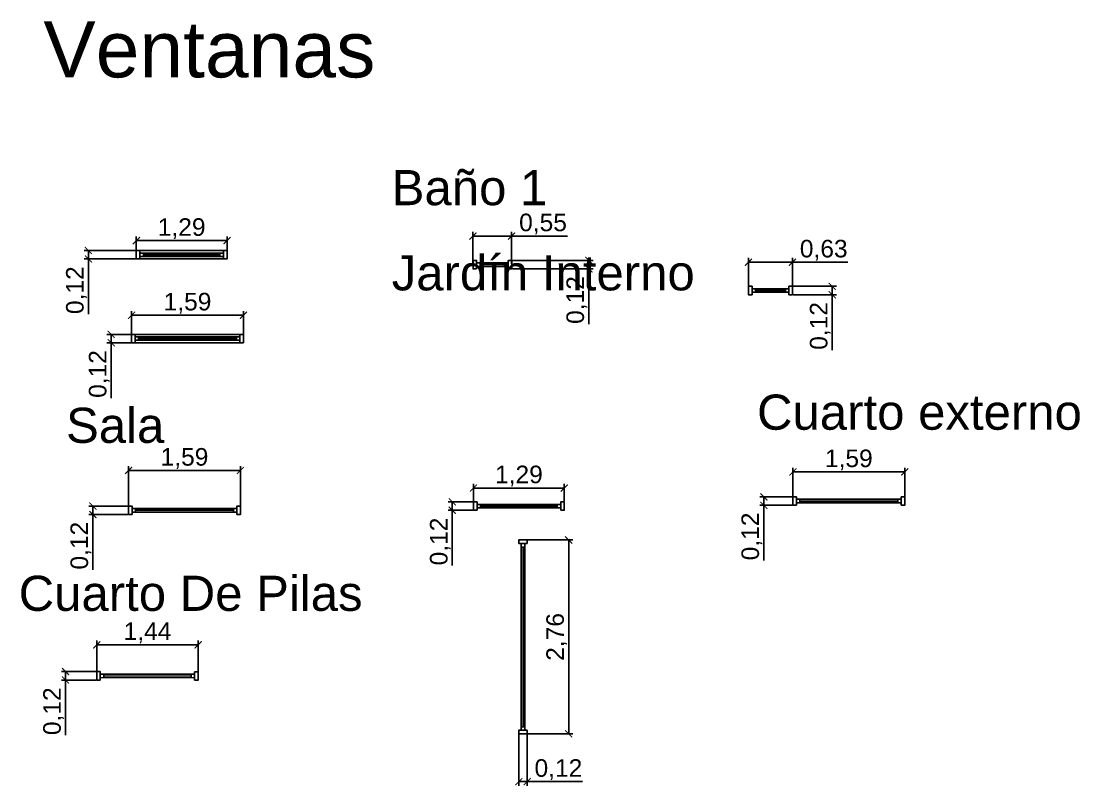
# Model space of a CAD drawing. Header units: metres. Extents: x 68508 to 226087, y -5893 to 20329.
# Drawn here: x 211032 to 226087, y 8572 to 19449 of the extents above; entities that cross this region are included whole.
import ezdxf

# ---------------------------------------------------------------- set-up
doc = ezdxf.new("R2010")
doc.units = ezdxf.units.M
doc.header["$LTSCALE"] = 0.05
for name, color, linetype, lineweight in [('A314G', 151, 'Continuous', 25), ('Acotado', 251, 'Continuous', 15), ('muro', 7, 'Continuous', 30)]:
    doc.layers.add(name, color=color, linetype=linetype, lineweight=lineweight)
doc.layers.add('Texto', color=251, linetype='Continuous')
doc.styles.get("Standard").update_dxf_attribs({"font": 'arial.ttf'})
doc.dimstyles.new('Planta', dxfattribs={"dimscale": 100, "dimtxt": 2.5, "dimasz": 1, "dimexe": 0.6, "dimexo": 0.1, "dimgap": 0.2, "dimtad": 1, "dimlfac": 0.001, "dimtxsty": 'Standard', "dimblk": 'ARCHTICK', "dimcen": 1, "dimdle": 0.0005, "dimadec": 0, "dimazin": 0, "dimtfac": 1, "dimtmove": 0, "dimatfit": 3, "dimfxl": 1, "dimarcsym": 0})

# ---------------------------------------------------------------- blocks, each defined once
blk = doc.blocks.new('*U147')
at = {"layer": 'A314G', "color": 151, "linetype": 'Continuous', "lineweight": 25}
for p, q in [((0.1, 0.085, -1), (0.1, 0.035, -1)), ((0.1, 0.06, -1), (1.49, 0.06, -1)), ((1.49, 0.085, -1), (1.49, 0.035, -1))]:
    blk.add_line(p, q, dxfattribs=at)
at = {"layer": 'A314G', "color": 151, "linetype": 'Continuous', "lineweight": 25, "elevation": -1}
for points in [[(0.05, 0), (0, 0), (0, 0.12), (0.05, 0.12)], [(0.05, 0.085), (0.05, 0.035), (1.54, 0.035), (1.54, 0.085)], [(1.54, 0), (1.59, 0), (1.59, 0.12), (1.54, 0.12)]]:
    blk.add_lwpolyline(points, close=True, dxfattribs=at)
blk = doc.blocks.new('*U148')
at = {"layer": 'A314G', "color": 151, "linetype": 'Continuous', "lineweight": 25}
for p, q in [((0.1, 0.085, -1), (0.1, 0.035, -1)), ((0.1, 0.06, -1), (1.19, 0.06, -1)), ((1.19, 0.085, -1), (1.19, 0.035, -1))]:
    blk.add_line(p, q, dxfattribs=at)
at = {"layer": 'A314G', "color": 151, "linetype": 'Continuous', "lineweight": 25, "elevation": -1}
for points in [[(0.05, 0), (0, 0), (0, 0.12), (0.05, 0.12)], [(0.05, 0.085), (0.05, 0.035), (1.24, 0.035), (1.24, 0.085)], [(1.24, 0), (1.29, 0), (1.29, 0.12), (1.24, 0.12)]]:
    blk.add_lwpolyline(points, close=True, dxfattribs=at)
blk = doc.blocks.new('_ArchTick')
at = {"color": 0, "linetype": 'ByBlock', "const_width": 0.15}
blk.add_lwpolyline([(-0.5, -0.5), (0.5, 0.5)], dxfattribs=at)
blk = doc.blocks.new('*D149')
at = {"layer": 'Acotado', "color": 0, "lineweight": -2, "transparency": 16777216}
for p, q in [((212669, 16136), (212669, 16387)), ((212669, 16327), (213959, 16327)), ((213959, 16136), (213959, 16387))]:
    blk.add_line(p, q, dxfattribs=at)
at = {"layer": 'Defpoints', "color": 0, "transparency": 16777216}
for p in [(213959, 16327), (212669, 16126), (213959, 16126)]:
    blk.add_point(p, dxfattribs=at)
at = {"layer": 'Acotado', "color": 0, "lineweight": -2, "transparency": 16777216, "xscale": 100, "yscale": 100, "zscale": 100, "rotation": 180}
blk.add_blockref('_ArchTick', (212669, 16327), dxfattribs=at)
at = {"layer": 'Acotado', "color": 0, "lineweight": -2, "transparency": 16777216, "xscale": 100, "yscale": 100, "zscale": 100}
blk.add_blockref('_ArchTick', (213959, 16327), dxfattribs=at)
at = {"layer": 'Acotado', "color": 0, "transparency": 16777216, "insert": (213314, 16497), "char_height": 250, "attachment_point": 5}
blk.add_mtext('1,29', dxfattribs=at)
blk = doc.blocks.new('*D150')
at = {"layer": 'Acotado', "color": 0, "lineweight": -2, "transparency": 16777216}
for p, q in [((213949, 16186), (211928, 16186)), ((211988, 16186), (211988, 16066)), ((213949, 16066), (211928, 16066)), ((211988, 16066), (211988, 15279))]:
    blk.add_line(p, q, dxfattribs=at)
at = {"layer": 'Defpoints', "color": 0, "transparency": 16777216}
for p in [(213959, 16186), (211988, 16066), (213959, 16066)]:
    blk.add_point(p, dxfattribs=at)
at = {"layer": 'Acotado', "color": 0, "lineweight": -2, "transparency": 16777216, "xscale": 100, "yscale": 100, "zscale": 100}
for p, rotation in [((211988, 16186), 90), ((211988, 16066), 270)]:
    blk.add_blockref('_ArchTick', p, dxfattribs=dict(at, rotation=rotation))
at = {"layer": 'Acotado', "color": 0, "transparency": 16777216, "insert": (211818, 15622), "char_height": 250, "attachment_point": 5, "rotation": 90}
blk.add_mtext('0,12', dxfattribs=at)
blk = doc.blocks.new('*D151')
at = {"layer": 'Acotado', "color": 0, "lineweight": -2, "transparency": 16777216}
for p, q in [((212602, 14944), (212602, 15325)), ((212602, 15265), (214192, 15265)), ((214192, 14944), (214192, 15325))]:
    blk.add_line(p, q, dxfattribs=at)
at = {"layer": 'Defpoints', "color": 0, "transparency": 16777216}
for p in [(214192, 15265), (212602, 14934), (214192, 14934)]:
    blk.add_point(p, dxfattribs=at)
at = {"layer": 'Acotado', "color": 0, "lineweight": -2, "transparency": 16777216, "xscale": 100, "yscale": 100, "zscale": 100, "rotation": 180}
blk.add_blockref('_ArchTick', (212602, 15265), dxfattribs=at)
at = {"layer": 'Acotado', "color": 0, "lineweight": -2, "transparency": 16777216, "xscale": 100, "yscale": 100, "zscale": 100}
blk.add_blockref('_ArchTick', (214192, 15265), dxfattribs=at)
at = {"layer": 'Acotado', "color": 0, "transparency": 16777216, "insert": (213397, 15436), "char_height": 250, "attachment_point": 5}
blk.add_mtext('1,59', dxfattribs=at)
blk = doc.blocks.new('*D152')
at = {"layer": 'Acotado', "color": 0, "lineweight": -2, "transparency": 16777216}
for p, q in [((214182, 14994), (212252, 14994)), ((212312, 14994), (212312, 14874)), ((214182, 14874), (212252, 14874)), ((212312, 14874), (212312, 14087))]:
    blk.add_line(p, q, dxfattribs=at)
at = {"layer": 'Defpoints', "color": 0, "transparency": 16777216}
for p in [(214192, 14994), (212312, 14874), (214192, 14874)]:
    blk.add_point(p, dxfattribs=at)
at = {"layer": 'Acotado', "color": 0, "lineweight": -2, "transparency": 16777216, "xscale": 100, "yscale": 100, "zscale": 100}
for p, rotation in [((212312, 14994), 90), ((212312, 14874), 270)]:
    blk.add_blockref('_ArchTick', p, dxfattribs=dict(at, rotation=rotation))
at = {"layer": 'Acotado', "color": 0, "transparency": 16777216, "insert": (212142, 14430), "char_height": 250, "attachment_point": 5, "rotation": 90}
blk.add_mtext('0,12', dxfattribs=at)
blk = doc.blocks.new('*U153')
at = {"layer": 'A314G', "color": 151, "linetype": 'Continuous', "lineweight": 25}
for p, q in [((0.1, 0.085, -1), (0.1, 0.035, -1)), ((0.1, 0.06, -1), (0.45, 0.06, -1)), ((0.45, 0.085, -1), (0.45, 0.035, -1))]:
    blk.add_line(p, q, dxfattribs=at)
at = {"layer": 'A314G', "color": 151, "linetype": 'Continuous', "lineweight": 25, "elevation": -1}
for points in [[(0.05, 0), (0, 0), (0, 0.12), (0.05, 0.12)], [(0.05, 0.085), (0.05, 0.035), (0.5, 0.035), (0.5, 0.085)], [(0.5, 0), (0.55, 0), (0.55, 0.12), (0.5, 0.12)]]:
    blk.add_lwpolyline(points, close=True, dxfattribs=at)
blk = doc.blocks.new('*U154')
at = {"layer": 'A314G', "color": 151, "linetype": 'Continuous', "lineweight": 25}
for p, q in [((0.1, 0.085, -1), (0.1, 0.035, -1)), ((0.1, 0.06, -1), (0.525, 0.06, -1)), ((0.525, 0.085, -1), (0.525, 0.035, -1))]:
    blk.add_line(p, q, dxfattribs=at)
at = {"layer": 'A314G', "color": 151, "linetype": 'Continuous', "lineweight": 25, "elevation": -1}
for points in [[(0.05, 0), (0, 0), (0, 0.12), (0.05, 0.12)], [(0.05, 0.085), (0.05, 0.035), (0.575, 0.035), (0.575, 0.085)], [(0.575, 0), (0.625, 0), (0.625, 0.12), (0.575, 0.12)]]:
    blk.add_lwpolyline(points, close=True, dxfattribs=at)
blk = doc.blocks.new('*U156')
at = {"layer": 'A314G', "color": 151, "linetype": 'Continuous', "lineweight": 25}
for p, q in [((0.1, 0.085, -1), (0.1, 0.035, -1)), ((0.1, 0.06, -1), (2.6575, 0.06, -1)), ((2.6575, 0.085, -1), (2.6575, 0.035, -1))]:
    blk.add_line(p, q, dxfattribs=at)
at = {"layer": 'A314G', "color": 151, "linetype": 'Continuous', "lineweight": 25, "elevation": -1}
for points in [[(0.05, 0), (0, 0), (0, 0.12), (0.05, 0.12)], [(0.05, 0.085), (0.05, 0.035), (2.7075, 0.035), (2.7075, 0.085)], [(2.7075, 0), (2.7575, 0), (2.7575, 0.12), (2.7075, 0.12)]]:
    blk.add_lwpolyline(points, close=True, dxfattribs=at)
blk = doc.blocks.new('*U155')
at = {"layer": 'A314G', "color": 151, "linetype": 'Continuous', "lineweight": 25}
for p, q in [((0.1, 0.085, -1), (0.1, 0.035, -1)), ((0.1, 0.06, -1), (1.19, 0.06, -1)), ((1.19, 0.085, -1), (1.19, 0.035, -1))]:
    blk.add_line(p, q, dxfattribs=at)
at = {"layer": 'A314G', "color": 151, "linetype": 'Continuous', "lineweight": 25, "elevation": -1}
for points in [[(0.05, 0), (0, 0), (0, 0.12), (0.05, 0.12)], [(0.05, 0.085), (0.05, 0.035), (1.24, 0.035), (1.24, 0.085)], [(1.24, 0), (1.29, 0), (1.29, 0.12), (1.24, 0.12)]]:
    blk.add_lwpolyline(points, close=True, dxfattribs=at)
blk = doc.blocks.new('*U157')
at = {"layer": 'A314G', "color": 151, "linetype": 'Continuous', "lineweight": 25}
for p, q in [((0.1, 0.085, -1), (0.1, 0.035, -1)), ((0.1, 0.06, -1), (1.49, 0.06, -1)), ((1.49, 0.085, -1), (1.49, 0.035, -1))]:
    blk.add_line(p, q, dxfattribs=at)
at = {"layer": 'A314G', "color": 151, "linetype": 'Continuous', "lineweight": 25, "elevation": -1}
for points in [[(0.05, 0), (0, 0), (0, 0.12), (0.05, 0.12)], [(0.05, 0.085), (0.05, 0.035), (1.54, 0.035), (1.54, 0.085)], [(1.54, 0), (1.59, 0), (1.59, 0.12), (1.54, 0.12)]]:
    blk.add_lwpolyline(points, close=True, dxfattribs=at)
blk = doc.blocks.new('*D158')
at = {"layer": 'Acotado', "color": 0, "lineweight": -2, "transparency": 16777216}
for p, q in [((217457, 15995), (217457, 16452)), ((218007, 15995), (218007, 16452)), ((217457, 16392), (218007, 16392)), ((218007, 16392), (218799, 16392))]:
    blk.add_line(p, q, dxfattribs=at)
at = {"layer": 'Defpoints', "color": 0, "transparency": 16777216}
for p in [(218007, 16392), (217457, 15985), (218007, 15985)]:
    blk.add_point(p, dxfattribs=at)
at = {"layer": 'Acotado', "color": 0, "lineweight": -2, "transparency": 16777216, "xscale": 100, "yscale": 100, "zscale": 100, "rotation": 180}
blk.add_blockref('_ArchTick', (217457, 16392), dxfattribs=at)
at = {"layer": 'Acotado', "color": 0, "lineweight": -2, "transparency": 16777216, "xscale": 100, "yscale": 100, "zscale": 100}
blk.add_blockref('_ArchTick', (218007, 16392), dxfattribs=at)
at = {"layer": 'Acotado', "color": 0, "transparency": 16777216, "insert": (218453, 16563), "char_height": 250, "attachment_point": 5}
blk.add_mtext('0,55', dxfattribs=at)
blk = doc.blocks.new('*D159')
at = {"layer": 'Acotado', "color": 0, "lineweight": -2, "transparency": 16777216}
for p, q in [((221375, 15627), (221375, 16080)), ((221375, 16020), (222000, 16020)), ((222000, 15627), (222000, 16080)), ((222000, 16020), (222790, 16020))]:
    blk.add_line(p, q, dxfattribs=at)
at = {"layer": 'Defpoints', "color": 0, "transparency": 16777216}
for p in [(222000, 16020), (221375, 15617), (222000, 15617)]:
    blk.add_point(p, dxfattribs=at)
at = {"layer": 'Acotado', "color": 0, "lineweight": -2, "transparency": 16777216, "xscale": 100, "yscale": 100, "zscale": 100, "rotation": 180}
blk.add_blockref('_ArchTick', (221375, 16020), dxfattribs=at)
at = {"layer": 'Acotado', "color": 0, "lineweight": -2, "transparency": 16777216, "xscale": 100, "yscale": 100, "zscale": 100}
blk.add_blockref('_ArchTick', (222000, 16020), dxfattribs=at)
at = {"layer": 'Acotado', "color": 0, "transparency": 16777216, "insert": (222445, 16190), "char_height": 250, "attachment_point": 5}
blk.add_mtext('0,63', dxfattribs=at)
blk = doc.blocks.new('*D160')
at = {"layer": 'Acotado', "color": 0, "lineweight": -2, "transparency": 16777216}
for p, q in [((222010, 15677), (222626, 15677)), ((222566, 15677), (222566, 15557)), ((222010, 15557), (222626, 15557)), ((222566, 15557), (222566, 14770))]:
    blk.add_line(p, q, dxfattribs=at)
at = {"layer": 'Defpoints', "color": 0, "transparency": 16777216}
for p in [(222000, 15677), (222000, 15557), (222566, 15557)]:
    blk.add_point(p, dxfattribs=at)
at = {"layer": 'Acotado', "color": 0, "lineweight": -2, "transparency": 16777216, "xscale": 100, "yscale": 100, "zscale": 100}
for p, rotation in [((222566, 15677), 90), ((222566, 15557), 270)]:
    blk.add_blockref('_ArchTick', p, dxfattribs=dict(at, rotation=rotation))
at = {"layer": 'Acotado', "color": 0, "transparency": 16777216, "insert": (222396, 15114), "char_height": 250, "attachment_point": 5, "rotation": 90}
blk.add_mtext('0,12', dxfattribs=at)
blk = doc.blocks.new('*D161')
at = {"layer": 'Acotado', "color": 0, "lineweight": -2, "transparency": 16777216}
for p, q in [((218017, 16045), (219165, 16045)), ((219105, 16045), (219105, 15925)), ((218017, 15925), (219165, 15925)), ((219105, 15925), (219105, 15138))]:
    blk.add_line(p, q, dxfattribs=at)
at = {"layer": 'Defpoints', "color": 0, "transparency": 16777216}
for p in [(218007, 16045), (218007, 15925), (219105, 15925)]:
    blk.add_point(p, dxfattribs=at)
at = {"layer": 'Acotado', "color": 0, "lineweight": -2, "transparency": 16777216, "xscale": 100, "yscale": 100, "zscale": 100}
for p, rotation in [((219105, 16045), 90), ((219105, 15925), 270)]:
    blk.add_blockref('_ArchTick', p, dxfattribs=dict(at, rotation=rotation))
at = {"layer": 'Acotado', "color": 0, "transparency": 16777216, "insert": (218934, 15482), "char_height": 250, "attachment_point": 5, "rotation": 90}
blk.add_mtext('0,12', dxfattribs=at)
blk = doc.blocks.new('*D162')
at = {"layer": 'Acotado', "color": 0, "lineweight": -2, "transparency": 16777216}
for p, q in [((217455, 12611), (217103, 12611)), ((217163, 12611), (217163, 12491)), ((217455, 12491), (217103, 12491)), ((217163, 12491), (217163, 11704))]:
    blk.add_line(p, q, dxfattribs=at)
at = {"layer": 'Defpoints', "color": 0, "transparency": 16777216}
for p in [(217465, 12611, -1000), (217163, 12491), (217465, 12491, -1000)]:
    blk.add_point(p, dxfattribs=at)
at = {"layer": 'Acotado', "color": 0, "lineweight": -2, "transparency": 16777216, "xscale": 100, "yscale": 100, "zscale": 100}
for p, rotation in [((217163, 12611), 90), ((217163, 12491), 270)]:
    blk.add_blockref('_ArchTick', p, dxfattribs=dict(at, rotation=rotation))
at = {"layer": 'Acotado', "color": 0, "transparency": 16777216, "insert": (216993, 12047), "char_height": 250, "attachment_point": 5, "rotation": 90}
blk.add_mtext('0,12', dxfattribs=at)
blk = doc.blocks.new('*D163')
at = {"layer": 'Acotado', "color": 0, "lineweight": -2, "transparency": 16777216}
for p, q in [((217465, 12621), (217465, 12868)), ((217465, 12808), (218755, 12808)), ((218755, 12621), (218755, 12868))]:
    blk.add_line(p, q, dxfattribs=at)
at = {"layer": 'Defpoints', "color": 0, "transparency": 16777216}
for p in [(218755, 12808), (217465, 12611, -1000), (218755, 12611, -1000)]:
    blk.add_point(p, dxfattribs=at)
at = {"layer": 'Acotado', "color": 0, "lineweight": -2, "transparency": 16777216, "xscale": 100, "yscale": 100, "zscale": 100, "rotation": 180}
blk.add_blockref('_ArchTick', (217465, 12808), dxfattribs=at)
at = {"layer": 'Acotado', "color": 0, "lineweight": -2, "transparency": 16777216, "xscale": 100, "yscale": 100, "zscale": 100}
blk.add_blockref('_ArchTick', (218755, 12808), dxfattribs=at)
at = {"layer": 'Acotado', "color": 0, "transparency": 16777216, "insert": (218110, 12978), "char_height": 250, "attachment_point": 5}
blk.add_mtext('1,29', dxfattribs=at)
blk = doc.blocks.new('*D164')
at = {"layer": 'Acotado', "color": 0, "lineweight": -2, "transparency": 16777216}
for p, q in [((218179, 12069), (218878, 12069)), ((218818, 12069), (218818, 9311)), ((218179, 9311), (218878, 9311))]:
    blk.add_line(p, q, dxfattribs=at)
at = {"layer": 'Defpoints', "color": 0, "transparency": 16777216}
for p in [(218169, 12069), (218169, 9311), (218818, 9311)]:
    blk.add_point(p, dxfattribs=at)
at = {"layer": 'Acotado', "color": 0, "lineweight": -2, "transparency": 16777216, "xscale": 100, "yscale": 100, "zscale": 100}
for p, rotation in [((218818, 12069), 90), ((218818, 9311), 270)]:
    blk.add_blockref('_ArchTick', p, dxfattribs=dict(at, rotation=rotation))
at = {"layer": 'Acotado', "color": 0, "transparency": 16777216, "insert": (218648, 10690), "char_height": 250, "attachment_point": 5, "rotation": 90}
blk.add_mtext('2,76', dxfattribs=at)
blk = doc.blocks.new('*D165')
at = {"layer": 'Acotado', "color": 0, "lineweight": -2, "transparency": 16777216}
for p, q in [((218109, 9301), (218109, 8572)), ((218229, 9301), (218229, 8572)), ((218109, 8632), (218229, 8632)), ((218229, 8632), (219015, 8632))]:
    blk.add_line(p, q, dxfattribs=at)
at = {"layer": 'Defpoints', "color": 0, "transparency": 16777216}
for p in [(218109, 9311), (218229, 9311), (218229, 8632)]:
    blk.add_point(p, dxfattribs=at)
at = {"layer": 'Acotado', "color": 0, "lineweight": -2, "transparency": 16777216, "xscale": 100, "yscale": 100, "zscale": 100, "rotation": 180}
blk.add_blockref('_ArchTick', (218109, 8632), dxfattribs=at)
at = {"layer": 'Acotado', "color": 0, "lineweight": -2, "transparency": 16777216, "xscale": 100, "yscale": 100, "zscale": 100}
blk.add_blockref('_ArchTick', (218229, 8632), dxfattribs=at)
at = {"layer": 'Acotado', "color": 0, "transparency": 16777216, "insert": (218672, 8802), "char_height": 250, "attachment_point": 5}
blk.add_mtext('0,12', dxfattribs=at)
blk = doc.blocks.new('*D166')
at = {"layer": 'Acotado', "color": 0, "lineweight": -2, "transparency": 16777216}
for p, q in [((212559, 12501), (212559, 13118)), ((214149, 12501), (214149, 13118)), ((212559, 13058), (214149, 13058))]:
    blk.add_line(p, q, dxfattribs=at)
at = {"layer": 'Defpoints', "color": 0, "transparency": 16777216}
for p in [(214149, 13058), (212559, 12491, -1000), (214149, 12491, -1000)]:
    blk.add_point(p, dxfattribs=at)
at = {"layer": 'Acotado', "color": 0, "lineweight": -2, "transparency": 16777216, "xscale": 100, "yscale": 100, "zscale": 100, "rotation": 180}
blk.add_blockref('_ArchTick', (212559, 13058), dxfattribs=at)
at = {"layer": 'Acotado', "color": 0, "lineweight": -2, "transparency": 16777216, "xscale": 100, "yscale": 100, "zscale": 100}
blk.add_blockref('_ArchTick', (214149, 13058), dxfattribs=at)
at = {"layer": 'Acotado', "color": 0, "transparency": 16777216, "insert": (213354, 13228), "char_height": 250, "attachment_point": 5}
blk.add_mtext('1,59', dxfattribs=at)
blk = doc.blocks.new('*D167')
at = {"layer": 'Acotado', "color": 0, "lineweight": -2, "transparency": 16777216}
for p, q in [((212549, 12551), (211992, 12551)), ((212052, 12551), (212052, 12431)), ((212549, 12431), (211992, 12431)), ((212052, 12431), (212052, 11644))]:
    blk.add_line(p, q, dxfattribs=at)
at = {"layer": 'Defpoints', "color": 0, "transparency": 16777216}
for p in [(212559, 12551, -1000), (212052, 12431), (212559, 12431, -1000)]:
    blk.add_point(p, dxfattribs=at)
at = {"layer": 'Acotado', "color": 0, "lineweight": -2, "transparency": 16777216, "xscale": 100, "yscale": 100, "zscale": 100}
for p, rotation in [((212052, 12551), 90), ((212052, 12431), 270)]:
    blk.add_blockref('_ArchTick', p, dxfattribs=dict(at, rotation=rotation))
at = {"layer": 'Acotado', "color": 0, "transparency": 16777216, "insert": (211881, 11988), "char_height": 250, "attachment_point": 5, "rotation": 90}
blk.add_mtext('0,12', dxfattribs=at)
blk = doc.blocks.new('*U168')
at = {"layer": 'A314G', "color": 151, "linetype": 'Continuous', "lineweight": 25}
for p, q in [((0.1, 0.085, -1), (0.1, 0.035, -1)), ((0.1, 0.06, -1), (1.49, 0.06, -1)), ((1.49, 0.085, -1), (1.49, 0.035, -1))]:
    blk.add_line(p, q, dxfattribs=at)
at = {"layer": 'A314G', "color": 151, "linetype": 'Continuous', "lineweight": 25, "elevation": -1}
for points in [[(0.05, 0), (0, 0), (0, 0.12), (0.05, 0.12)], [(0.05, 0.085), (0.05, 0.035), (1.54, 0.035), (1.54, 0.085)], [(1.54, 0), (1.59, 0), (1.59, 0.12), (1.54, 0.12)]]:
    blk.add_lwpolyline(points, close=True, dxfattribs=at)
blk = doc.blocks.new('*D169')
at = {"layer": 'Acotado', "color": 0, "lineweight": -2, "transparency": 16777216}
for p, q in [((222007, 12632), (222007, 13097)), ((222007, 13037), (223597, 13037)), ((223597, 12632), (223597, 13097))]:
    blk.add_line(p, q, dxfattribs=at)
at = {"layer": 'Defpoints', "color": 0, "transparency": 16777216}
for p in [(223597, 13037), (222007, 12622), (223597, 12622)]:
    blk.add_point(p, dxfattribs=at)
at = {"layer": 'Acotado', "color": 0, "lineweight": -2, "transparency": 16777216, "xscale": 100, "yscale": 100, "zscale": 100, "rotation": 180}
blk.add_blockref('_ArchTick', (222007, 13037), dxfattribs=at)
at = {"layer": 'Acotado', "color": 0, "lineweight": -2, "transparency": 16777216, "xscale": 100, "yscale": 100, "zscale": 100}
blk.add_blockref('_ArchTick', (223597, 13037), dxfattribs=at)
at = {"layer": 'Acotado', "color": 0, "transparency": 16777216, "insert": (222802, 13207), "char_height": 250, "attachment_point": 5}
blk.add_mtext('1,59', dxfattribs=at)
blk = doc.blocks.new('*D170')
at = {"layer": 'Acotado', "color": 0, "lineweight": -2, "transparency": 16777216}
for p, q in [((221997, 12682), (221534, 12682)), ((221594, 12682), (221594, 12562)), ((221997, 12562), (221534, 12562)), ((221594, 12562), (221594, 11775))]:
    blk.add_line(p, q, dxfattribs=at)
at = {"layer": 'Defpoints', "color": 0, "transparency": 16777216}
for p in [(222007, 12682), (221594, 12562), (222007, 12562)]:
    blk.add_point(p, dxfattribs=at)
at = {"layer": 'Acotado', "color": 0, "lineweight": -2, "transparency": 16777216, "xscale": 100, "yscale": 100, "zscale": 100}
for p, rotation in [((221594, 12682), 90), ((221594, 12562), 270)]:
    blk.add_blockref('_ArchTick', p, dxfattribs=dict(at, rotation=rotation))
at = {"layer": 'Acotado', "color": 0, "transparency": 16777216, "insert": (221423, 12119), "char_height": 250, "attachment_point": 5, "rotation": 90}
blk.add_mtext('0,12', dxfattribs=at)
blk = doc.blocks.new('*U171')
at = {"layer": 'A314G', "color": 151, "linetype": 'Continuous', "lineweight": 25}
for p, q in [((0.1, 0.085, -1), (0.1, 0.035, -1)), ((0.1, 0.06, -1), (1.342, 0.06, -1)), ((1.342, 0.085, -1), (1.342, 0.035, -1))]:
    blk.add_line(p, q, dxfattribs=at)
at = {"layer": 'A314G', "color": 151, "linetype": 'Continuous', "lineweight": 25, "elevation": -1}
for points in [[(0.05, 0), (0, 0), (0, 0.12), (0.05, 0.12)], [(0.05, 0.085), (0.05, 0.035), (1.392, 0.035), (1.392, 0.085)], [(1.392, 0), (1.442, 0), (1.442, 0.12), (1.392, 0.12)]]:
    blk.add_lwpolyline(points, close=True, dxfattribs=at)
blk = doc.blocks.new('*D172')
at = {"layer": 'Acotado', "color": 0, "lineweight": -2, "transparency": 16777216}
for p, q in [((213549, 10577), (212106, 10577)), ((212107, 10143), (212107, 10637)), ((213549, 10143), (213549, 10637))]:
    blk.add_line(p, q, dxfattribs=at)
at = {"layer": 'Defpoints', "color": 0, "transparency": 16777216}
for p in [(212107, 10577), (212107, 10133), (213549, 10133)]:
    blk.add_point(p, dxfattribs=at)
at = {"layer": 'Acotado', "color": 0, "lineweight": -2, "transparency": 16777216, "xscale": 100, "yscale": 100, "zscale": 100, "rotation": 180}
blk.add_blockref('_ArchTick', (212107, 10577), dxfattribs=at)
at = {"layer": 'Acotado', "color": 0, "lineweight": -2, "transparency": 16777216, "xscale": 100, "yscale": 100, "zscale": 100}
blk.add_blockref('_ArchTick', (213549, 10577), dxfattribs=at)
at = {"layer": 'Acotado', "color": 0, "transparency": 16777216, "insert": (212828, 10748), "char_height": 250, "attachment_point": 5}
blk.add_mtext('1,44', dxfattribs=at)
blk = doc.blocks.new('*D173')
at = {"layer": 'Acotado', "color": 0, "lineweight": -2, "transparency": 16777216}
for p, q in [((212097, 10197), (211603, 10197)), ((211663, 10197), (211663, 10077)), ((212097, 10077), (211603, 10077)), ((211663, 10077), (211663, 9290))]:
    blk.add_line(p, q, dxfattribs=at)
at = {"layer": 'Defpoints', "color": 0, "transparency": 16777216}
for p in [(212107, 10197), (211663, 10077), (212107, 10077)]:
    blk.add_point(p, dxfattribs=at)
at = {"layer": 'Acotado', "color": 0, "lineweight": -2, "transparency": 16777216, "xscale": 100, "yscale": 100, "zscale": 100}
for p, rotation in [((211663, 10197), 90), ((211663, 10077), 270)]:
    blk.add_blockref('_ArchTick', p, dxfattribs=dict(at, rotation=rotation))
at = {"layer": 'Acotado', "color": 0, "transparency": 16777216, "insert": (211493, 9633), "char_height": 250, "attachment_point": 5, "rotation": 90}
blk.add_mtext('0,12', dxfattribs=at)

msp = doc.modelspace()

# ---------------------------------------------------------------- block references
at = {"layer": 'A314G', "color": 151, "linetype": 'Continuous', "lineweight": 25, "yscale": 1000, "zscale": 1000}
for name, p, xscale in [('*U148', (212669.056, 16065.677, 1000), 1000), ('*U153', (217457.354, 15925.19, 1000), 1000), ('*U147', (214191.729, 14873.771, 1000), -1000), ('*U168', (223597.335, 12562.042, 1000), -1000), ('*U157', (214148.859, 12431.136), -1000), ('*U155', (217465.427, 12490.753), 1000)]:
    msp.add_blockref(name, p, dxfattribs=dict(at, xscale=xscale))
for name, p, xscale, rotation in [('*U154', (222000.15, 15677.14, 1000), 1000, 180), ('*U156', (218228.657, 9311.247, 1000), 1000, 90), ('*U171', (213548.366, 10072.554, 1000), -1000, 359.8389046938854)]:
    msp.add_blockref(name, p, dxfattribs=dict(at, xscale=xscale, rotation=rotation))

# ---------------------------------------------------------------- texts
at = {"layer": 'muro', "attachment_point": 1}
for s, width, heights, insert, char_height in [('Baño 1\\P ', 2346.24614, [0], (216301.097, 17331.087), 500), ('{\\H0.2x;Jardín Interno} ', 4879.07311, [831.324], (216301.097, 16119.347), 2500), ('Cuarto externo ', 5380.63149, [0], (221496.607, 14137.148), 500), ('Sala\\P ', 2346.24614, [0], (211669.822, 13950.068), 500), ('Cuarto De Pilas', 4985.34297, [0], (210996.088, 11560.265), 500)]:
    msp.add_mtext_dynamic_manual_height_columns(s, width=width, gutter_width=12500, heights=heights, dxfattribs=dict(at, insert=insert, char_height=char_height))
at = {"layer": 'Texto', "insert": (211346.493, 19448.72), "char_height": 800, "attachment_point": 1}
msp.add_mtext_dynamic_manual_height_columns('Ventanas', width=5530.72982, gutter_width=12500, heights=[0], dxfattribs=at)

# ---------------------------------------------------------------- dimensions: what is measured, and where the dimension line sits
at = {"layer": 'Acotado'}
for base, p1, p2, picture, middle in [((218007.354, 16392.267), (217457.354, 15985.19), (218007.354, 15985.19), '*D158', (218452.985, 16562.506)), ((213959.056, 16326.675), (212669.056, 16125.677), (213959.056, 16125.677), '*D149', (213314.056, 16496.914)), ((222000.150073862, 16020.080750642), (221375.150073862, 15617.140289745), (222000.150073862, 15617.140289745), '*D159', (222444.843116154, 16190.319495526)), ((214191.729, 15265.49), (212601.729, 14933.771), (214191.729, 14933.771), '*D151', (213396.729, 15435.728)), ((214148.859, 13057.582), (212558.859, 12491.136, -1000), (214148.859, 12491.136, -1000), '*D166', (213353.859, 13227.82)), ((223597.335, 13036.762), (222007.335, 12622.042), (223597.335, 12622.042), '*D169', (222802.335, 13207.001)), ((218755.427, 12808.172), (217465.427, 12610.753, -1000), (218755.427, 12610.753, -1000), '*D163', (218110.427, 12978.411)), ((212106.507, 10577.355), (213548.535, 10132.554), (212106.507, 10132.554), '*D172', (212827.521, 10747.594)), ((218228.657, 8631.668), (218108.657, 9311.247), (218228.657, 9311.247), '*D165', (218672.071, 8801.906))]:
    dim = msp.add_linear_dim(base=base, p1=p1, p2=p2, dimstyle='Planta', dxfattribs=at)
    dim.commit()
    dim.dimension.update_dxf_attribs({"geometry": picture, "text_midpoint": middle})
for base, p1, p2, picture, middle in [((211987.904, 16065.677), (213959.056, 16185.677), (213959.056, 16065.677), '*D150', (211817.665, 15622.263)), ((219104.617, 15925.19), (218007.354, 16045.19), (218007.354, 15925.19), '*D161', (218934.379, 15481.776)), ((222566.259, 15557.14), (222000.15, 15677.14), (222000.15, 15557.14), '*D160', (222396.021, 15113.726)), ((212312.352, 14873.771), (214191.729, 14993.771), (214191.729, 14873.771), '*D152', (212142.113, 14430.357)), ((217162.766, 12490.753), (217465.427, 12610.753, -1000), (217465.427, 12490.753, -1000), '*D162', (216992.527, 12047.339)), ((221593.554, 12562.042), (222007.335, 12682.042), (222007.335, 12562.042), '*D170', (221423.315, 12118.628)), ((212051.534, 12431.136), (212558.859, 12551.136, -1000), (212558.859, 12431.136, -1000), '*D167', (211881.296, 11987.722)), ((218818.321, 9311.247), (218168.657, 12068.747), (218168.657, 9311.247), '*D164', (218648.082, 10689.997)), ((211663.191, 10076.608), (212106.687, 10196.608), (212106.687, 10076.608), '*D173', (211492.952, 9633.194))]:
    dim = msp.add_linear_dim(base=base, p1=p1, p2=p2, angle=90, dimstyle='Planta', dxfattribs=at)
    dim.commit()
    dim.dimension.update_dxf_attribs({"geometry": picture, "text_midpoint": middle})

doc.saveas('drawing.dxf')
